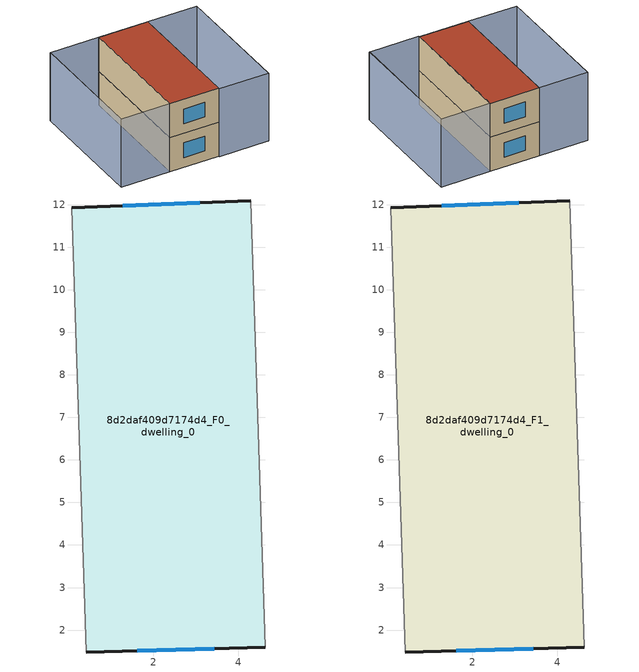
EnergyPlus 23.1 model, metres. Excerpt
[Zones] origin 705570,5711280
8d2daf409d7174d4_F0_dwelling_0
 floor ground (EU_floor_Construction): 4.29,12.09 4.63,1.6 0.42,1.48 0.08,11.93 z0
 wall outside (EU_wall_Construction): 4.29,12.09 0.08,11.93 / 0.42,1.48 4.63,1.6 z0:3
 wall adiabatic (EU_wall_Construction): 4.63,1.6 4.29,12.09 / 0.08,11.93 0.42,1.48 z0:3
 window (EU_Window_Construction): 3.09,12.04 1.28,11.97 / 1.62,1.52 3.43,1.57 z0.85:2.15
8d2daf409d7174d4_F1_dwelling_0
 floor to 8d2daf409d7174d4_F0_dwelling_0 (EU_floor_Construction): 4.29,12.09 4.63,1.6 0.42,1.48 0.08,11.93 z3
 wall outside (EU_wall_Construction): 4.29,12.09 0.08,11.93 / 0.42,1.48 4.63,1.6 z3:6
 wall adiabatic (EU_wall_Construction): 4.63,1.6 4.29,12.09 / 0.08,11.93 0.42,1.48 z3:6
 window (EU_Window_Construction): 3.09,12.04 1.28,11.97 / 1.62,1.52 3.43,1.57 z3.85:5.15
 roof outside (EU_roof_Construction): 4.63,1.6 4.29,12.09 0.08,11.93 0.42,1.48 z6
shading: -4.06,11.76 -3.73,1.37 / 8.81,1.67 8.49,12.23 / 0.08,11.93 0.42,1.48 / 0.42,1.48 -3.73,1.35 / -3.73,1.35 -4.07,11.79 / -4.07,11.79 0.08,11.93 / 8.49,12.23 8.85,1.67 / 8.85,1.67 4.63,1.53 / 4.63,1.53 4.27,12.09 / 4.27,12.09 8.49,12.23 z0:6
[Building]
EU S2 Campaign: North Axis=0; Terrain=City; Solar Distribution=FullExterior
[Site:Location]
London: Latitude=51.5; Longitude=-0.5; Time Zone=0; Elevation=25
[SizingPeriod:WeatherFileDays]
AnnualSizingPeriod: Begin Month=1; Begin Day of Month=1; End Month=12; End Day of Month=31; Day of Week for Start Day=Monday; Use Weather File Daylight Saving Period=No; Use Weather File Rain and Snow Indicators=No
[MATERIAL]
EU_InternalMass_Material: Roughness=MediumRough; Thickness=0.1; Conductivity=1; Density=1800; Specific Heat=900; Thermal Absorptance=0.9; Solar Absorptance=0.7; Visible Absorptance=0.7
[MATERIAL:NOMASS] Roughness=MediumRough; Thermal Absorptance=0.9; Solar Absorptance=0.7; Visible Absorptance=0.7
Name | Thermal Resistance
EU_wall_NoMass | 0.71061
EU_roof_NoMass | 2.41608
EU_floor_NoMass | 1.75078
[WINDOWMATERIAL:SIMPLEGLAZINGSYSTEM]
EU_Window_SimpleGlazing: UFactor=2.64892; Solar Heat Gain Coefficient=0.76; Visible Transmittance=0.76
[CONSTRUCTION]
EU_wall_Construction: EU_wall_NoMass
EU_roof_Construction: EU_roof_NoMass
EU_floor_Construction: EU_floor_NoMass
EU_Window_Construction: EU_Window_SimpleGlazing
EU_InternalMass_Construction: EU_InternalMass_Material
[ZONE] Type=1; Multiplier=1; Ceiling Height=autocalculate; Floor Area=autocalculate; Part of Total Floor Area=Yes
Name | Volume
8d2daf409d7174d4_F0_dwelling_0 | 132.157
8d2daf409d7174d4_F1_dwelling_0 | 132.155
[INTERNALMASS] Construction=EU_InternalMass_Construction; Surface Area=44.052
Name | Zone or ZoneList
8d2daf409d7174d4_F0_dwelling_0_EU_InternalMass | 8d2daf409d7174d4_F0_dwelling_0
8d2daf409d7174d4_F1_dwelling_0_EU_InternalMass | 8d2daf409d7174d4_F1_dwelling_0
[OTHEREQUIPMENT] Fuel Type=Electricity; Design Level Calculation Method=Watts/Area; Power per Zone Floor Area=1; Fraction Latent=0; Fraction Radiant=0; Fraction Lost=0; Carbon Dioxide Generation Rate=0; EndUse Subcategory=EU_Step8_InternalGains
Name | Zone or ZoneList or Space or SpaceList | Schedule
EU_Step8_InternalGain_8d2daf409d7174d4_F0_dwelling_0_f000 | 8d2daf409d7174d4_F0_dwelling_0 | EU_Step8_GainSchedule_8d2daf409d7174d4_F0_dwelling_0_f000
EU_Step8_InternalGain_8d2daf409d7174d4_F1_dwelling_0_f000 | 8d2daf409d7174d4_F1_dwelling_0 | EU_Step8_GainSchedule_8d2daf409d7174d4_F1_dwelling_0_f000
[ZONEVENTILATION:DESIGNFLOWRATE] Schedule=EU_AlwaysOn; Design Flow Rate Calculation Method=AirChanges/Hour; Air Changes per Hour=0.496673; Ventilation Type=Natural; Fan Pressure Rise=0; Fan Total Efficiency=1; Constant Term Coefficient=1; Temperature Term Coefficient=0; Velocity Term Coefficient=0; Velocity Squared Term Coefficient=0; Minimum Indoor Temperature=-100; Maximum Indoor Temperature=100; Delta Temperature=-100; Minimum Outdoor Temperature=-100; Maximum Outdoor Temperature=100; Maximum Wind Speed=40
Name | Zone or ZoneList or Space or SpaceList
EU_ConstantAir_8d2daf409d7174d4_F0_dwelling_0 | 8d2daf409d7174d4_F0_dwelling_0
EU_ConstantAir_8d2daf409d7174d4_F1_dwelling_0 | 8d2daf409d7174d4_F1_dwelling_0
[HVACTEMPLATE:THERMOSTAT] Constant Heating Setpoint=20; Constant Cooling Setpoint=50
EU_HeatOnly_8d2daf409d7174d4_F0_dwelling_0; EU_HeatOnly_8d2daf409d7174d4_F1_dwelling_0
[HVACTEMPLATE:ZONE:IDEALLOADSAIRSYSTEM] System Availability Schedule=EU_AlwaysOn; Maximum Heating Supply Air Temperature=50; Minimum Cooling Supply Air Temperature=13; Maximum Heating Supply Air Humidity Ratio=0.0156; Minimum Cooling Supply Air Humidity Ratio=0.0077; Heating Limit=NoLimit; Cooling Limit=NoLimit; Heating Availability Schedule=EU_AlwaysOn; Cooling Availability Schedule=EU_CoolingOff; Dehumidification Control Type=ConstantSensibleHeatRatio; Cooling Sensible Heat Ratio=0.7; Dehumidification Setpoint=60; Humidification Control Type=None; Humidification Setpoint=30; Outdoor Air Method=None; Outdoor Air Flow Rate per Person=0.00944; Outdoor Air Flow Rate per Zone Floor Area=0; Outdoor Air Flow Rate per Zone=0; Demand Controlled Ventilation Type=None; Outdoor Air Economizer Type=NoEconomizer; Heat Recovery Type=None; Sensible Heat Recovery Effectiveness=0.7; Latent Heat Recovery Effectiveness=0.65
Name | Template Thermostat
8d2daf409d7174d4_F0_dwelling_0 | EU_HeatOnly_8d2daf409d7174d4_F0_dwelling_0
8d2daf409d7174d4_F1_dwelling_0 | EU_HeatOnly_8d2daf409d7174d4_F1_dwelling_0
[SIZING:ZONE] Zone Cooling Design Supply Air Temperature Input Method=SupplyAirTemperature; Zone Cooling Design Supply Air Temperature=13; Zone Heating Design Supply Air Temperature Input Method=SupplyAirTemperature; Zone Heating Design Supply Air Temperature=50; Zone Cooling Design Supply Air Humidity Ratio=0.008; Zone Heating Design Supply Air Humidity Ratio=0.008; Cooling Design Air Flow Method=DesignDay; Cooling Design Air Flow Rate=0; Cooling Minimum Air Flow per Zone Floor Area=0.000762; Cooling Minimum Air Flow=0; Cooling Minimum Air Flow Fraction=0.2; Heating Design Air Flow Method=DesignDay; Heating Design Air Flow Rate=0; Heating Maximum Air Flow per Zone Floor Area=0.002032; Heating Maximum Air Flow=0.141576; Heating Maximum Air Flow Fraction=0.3; Account for Dedicated Outdoor Air System=No; Dedicated Outdoor Air System Control Strategy=NeutralSupplyAir; Dedicated Outdoor Air Low Setpoint Temperature for Design=autosize; Dedicated Outdoor Air High Setpoint Temperature for Design=autosize; Zone Load Sizing Method=Sensible Load Only No Latent Load; Zone Latent Cooling Design Supply Air Humidity Ratio Input Method=HumidityRatioDifference; Zone Cooling Design Supply Air Humidity Ratio Difference=0.005; Zone Latent Heating Design Supply Air Humidity Ratio Input Method=HumidityRatioDifference; Zone Humidification Design Supply Air Humidity Ratio Difference=0.005
8d2daf409d7174d4_F0_dwelling_0; 8d2daf409d7174d4_F1_dwelling_0
[SCHEDULE:CONSTANT]
Name | Hourly Value
EU_AlwaysOn | 1
EU_CoolingOff | 0
[SCHEDULE:FILE] Column Number=1; Rows to Skip at Top=0; Number of Hours of Data=8760; Column Separator=Comma; Interpolate to Timestep=No; Minutes per Item=60; Adjust Schedule for Daylight Savings=Yes
Name | File
EU_Step8_GainSchedule_8d2daf409d7174d4_F0_dwelling_0_f000 | ../../schedules/8d2daf409d7174d4/8d2daf409d7174d4_F0_dwelling_0_f000_gain.csv
EU_Step8_GainSchedule_8d2daf409d7174d4_F1_dwelling_0_f000 | ../../schedules/8d2daf409d7174d4/8d2daf409d7174d4_F1_dwelling_0_f000_gain.csv
